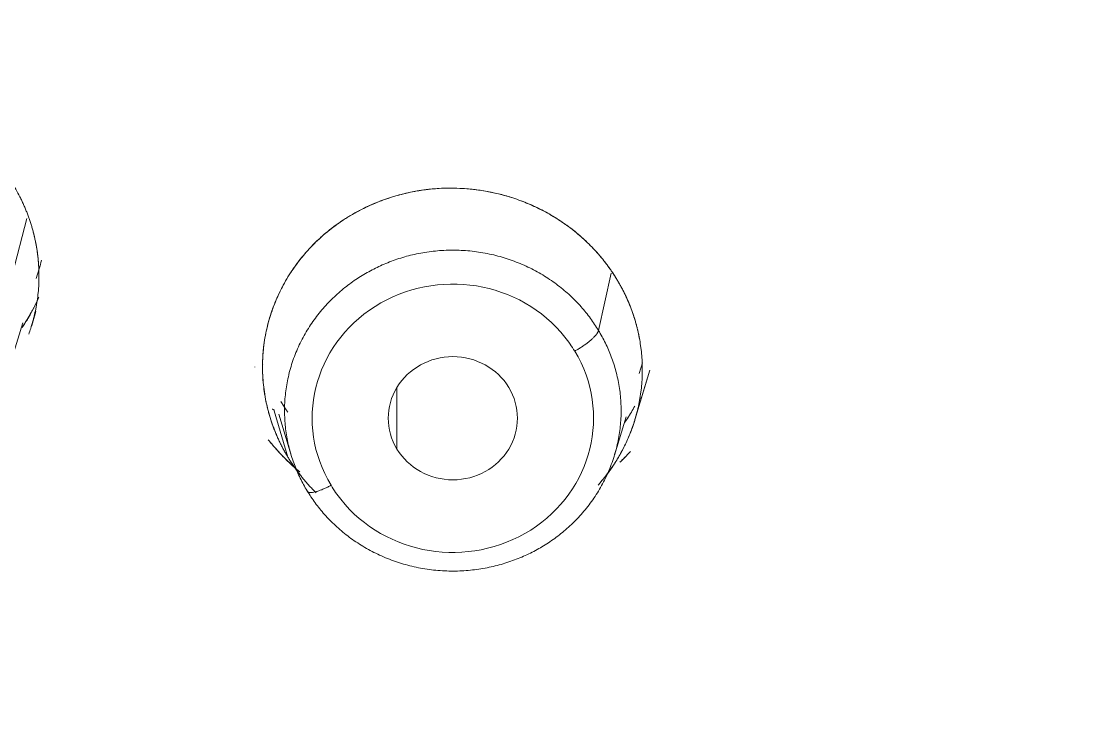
# Model space of a CAD drawing. Extents: x 5217 to 6345, y 0 to 827.
# Drawn here: x 5743.65 to 5755.17, y 484.75 to 492.23 of the extents above; entities that cross this region are included whole.
import ezdxf

# ---------------------------------------------------------------- set-up
doc = ezdxf.new("R2010")
doc.units = 0
doc.header["$LTSCALE"] = 30
doc.header["$MEASUREMENT"] = 0
doc.layers.add('1', color=7, linetype='CONTINUOUS')

msp = doc.modelspace()

# ---------------------------------------------------------------- linework, layer by layer
at = {"layer": '1', "color": 7, "linetype": 'Continuous', "lineweight": 13}
for p, q in [((5743.551, 489.487), (5743.708, 490.089)), ((5749.903, 488.874), (5750.041, 489.495)), ((5747.718, 488.256), (5747.718, 487.588))]:
    msp.add_line(p, q, dxfattribs=at)
at = {"layer": '1', "color": 7, "linetype": 'Continuous', "lineweight": 18}
for p, q in [((5743.809, 489.438), (5743.84, 489.541)), ((5743.759, 488.927), (5743.805, 489.079)), ((5743.541, 488.555), (5743.663, 488.956)), ((5743.757, 488.923), (5743.759, 488.927)), ((5746.177, 488.478), (5746.178, 488.476)), ((5746.272, 488.51), (5746.272, 488.51)), ((5750.344, 488.406), (5750.38, 488.524)), ((5750.296, 487.904), (5750.459, 488.442)), ((5750.298, 487.908), (5750.459, 488.442)), ((5746.536, 487.5), (5746.389, 488.004)), ((5746.389, 488.004), (5746.536, 487.5)), ((5746.536, 487.5), (5746.389, 488.004)), ((5746.389, 488.004), (5746.536, 487.5)), ((5746.437, 487.965), (5746.571, 487.522)), ((5750.076, 487.522), (5750.202, 487.937))]:
    msp.add_line(p, q, dxfattribs=at)
for centre, major_axis, start_param, end_param in [((5757.244, 496.519), (-59.628, 0), 0, 1.529457), ((5757.244, 496.519), (-59.628, 0), 0, 1.529457), ((5748.324, 487.922), (-0.7, 0), 3.665191, 6.806784), ((5748.324, 487.922), (0.7, 0), 3.665191, 6.806784)]:
    msp.add_ellipse(centre, major_axis=major_axis, ratio=0.953717, start_param=start_param, end_param=end_param, dxfattribs=at)
at = {"layer": '1', "color": 7, "linetype": 'Continuous', "lineweight": 13}
for start_param, end_param in [(0.64861, 3.665191), (0.523599, 0.64861), (3.790202, 6.806784), (3.665191, 3.790202)]:
    msp.add_ellipse((5748.324, 487.922), major_axis=(1.525, 0), ratio=0.953717, start_param=start_param, end_param=end_param, dxfattribs=at)
at = {"layer": '1', "color": 7, "linetype": 'Continuous', "lineweight": 18}
for points, knots in [([(5759.712, 439.668), (5760.292, 439.691), (5761.968, 439.78), (5764.735, 440.04), (5767.995, 440.52), (5771.222, 441.172), (5774.407, 441.992), (5777.54, 442.979), (5780.611, 444.129), (5783.61, 445.439), (5786.529, 446.905), (5789.359, 448.523), (5792.092, 450.287), (5794.718, 452.192), (5797.229, 454.232), (5799.619, 456.402), (5801.88, 458.694), (5804.005, 461.101), (5805.987, 463.617), (5807.821, 466.233), (5809.501, 468.942), (5811.021, 471.735), (5812.378, 474.604), (5813.566, 477.54), (5814.583, 480.534), (5815.426, 483.576), (5816.091, 486.659), (5816.577, 489.772), (5816.882, 492.905), (5817.005, 496.05), (5816.947, 499.196), (5816.706, 502.335), (5816.285, 505.456), (5815.684, 508.55), (5814.904, 511.608), (5813.949, 514.62), (5812.822, 517.578), (5811.525, 520.471), (5810.063, 523.292), (5808.44, 526.031), (5806.66, 528.681), (5804.731, 531.234), (5802.657, 533.681), (5800.444, 536.015), (5798.1, 538.229), (5795.631, 540.316), (5793.045, 542.27), (5790.35, 544.085), (5787.555, 545.755), (5784.667, 547.276), (5781.695, 548.643), (5778.649, 549.85), (5775.538, 550.896), (5772.371, 551.776), (5769.157, 552.489), (5765.908, 553.031), (5762.632, 553.401), (5759.34, 553.598), (5756.041, 553.622), (5752.746, 553.471), (5749.464, 553.148), (5746.207, 552.652), (5742.982, 551.986), (5739.802, 551.151), (5736.674, 550.149), (5733.609, 548.985), (5730.617, 547.661), (5727.705, 546.181), (5724.883, 544.551), (5722.16, 542.774), (5719.544, 540.857), (5717.043, 538.805), (5714.664, 536.624), (5712.415, 534.322), (5710.302, 531.904), (5708.333, 529.379), (5706.512, 526.755), (5704.847, 524.038), (5703.34, 521.238), (5701.998, 518.363), (5700.825, 515.422), (5699.823, 512.423), (5698.996, 509.377), (5698.347, 506.291), (5697.877, 503.176), (5697.588, 500.041), (5697.48, 496.896), (5697.555, 493.75), (5697.811, 490.612), (5698.249, 487.493), (5698.866, 484.402), (5699.661, 481.348), (5700.631, 478.34), (5701.774, 475.388), (5703.085, 472.5), (5704.562, 469.686), (5706.199, 466.954), (5707.991, 464.313), (5709.934, 461.769), (5712.021, 459.332), (5714.245, 457.008), (5716.601, 454.805), (5719.08, 452.73), (5721.676, 450.788), (5724.38, 448.985), (5727.184, 447.328), (5730.08, 445.82), (5733.058, 444.468), (5736.111, 443.274), (5739.227, 442.243), (5742.399, 441.377), (5745.616, 440.68), (5748.868, 440.153), (5751.926, 439.822), (5753.898, 439.702), (5754.776, 439.668)], [0, 0, 0, 0, 0.004702, 0.013606, 0.022511, 0.031416, 0.040321, 0.049226, 0.058131, 0.067035, 0.07594, 0.084844, 0.093748, 0.102652, 0.111556, 0.120459, 0.129362, 0.138265, 0.147168, 0.15607, 0.164972, 0.173874, 0.182775, 0.191676, 0.200577, 0.209478, 0.218378, 0.227279, 0.236179, 0.245079, 0.253978, 0.262878, 0.271778, 0.280678, 0.289578, 0.298478, 0.307379, 0.316279, 0.32518, 0.334081, 0.342982, 0.351884, 0.360785, 0.369687, 0.37859, 0.387493, 0.396396, 0.405299, 0.414202, 0.423106, 0.43201, 0.440914, 0.449818, 0.458723, 0.467628, 0.476532, 0.485437, 0.494342, 0.503247, 0.512152, 0.521057, 0.529962, 0.538867, 0.547772, 0.556677, 0.565582, 0.574486, 0.583391, 0.592295, 0.601199, 0.610103, 0.619007, 0.62791, 0.636813, 0.645716, 0.654619, 0.663521, 0.672423, 0.681325, 0.690226, 0.699127, 0.708028, 0.716929, 0.725829, 0.734729, 0.743629, 0.752529, 0.761429, 0.770329, 0.779229, 0.788129, 0.797029, 0.805929, 0.814829, 0.82373, 0.832631, 0.841532, 0.850433, 0.859334, 0.868236, 0.877138, 0.886041, 0.894944, 0.903847, 0.91275, 0.921653, 0.930557, 0.939461, 0.948365, 0.95727, 0.966174, 0.975079, 0.983983, 0.992888, 1, 1, 1, 1]), ([(5793.07, 451.033), (5793.622, 451.416), (5795.04, 452.443), (5797.228, 454.234), (5799.62, 456.401), (5801.88, 458.694), (5804.005, 461.101), (5805.987, 463.617), (5807.821, 466.233), (5809.501, 468.942), (5811.021, 471.735), (5812.378, 474.604), (5813.566, 477.54), (5814.583, 480.534), (5815.426, 483.576), (5816.091, 486.659), (5816.577, 489.772), (5816.882, 492.905), (5817.005, 496.05), (5816.947, 499.196), (5816.706, 502.335), (5816.285, 505.456), (5815.684, 508.55), (5814.904, 511.608), (5813.949, 514.62), (5812.822, 517.578), (5811.525, 520.471), (5810.063, 523.292), (5808.44, 526.031), (5806.66, 528.681), (5804.731, 531.234), (5802.657, 533.681), (5800.444, 536.015), (5798.1, 538.229), (5795.631, 540.316), (5793.045, 542.27), (5790.35, 544.085), (5787.555, 545.755), (5784.667, 547.276), (5781.695, 548.643), (5778.649, 549.85), (5775.538, 550.896), (5772.371, 551.776), (5769.157, 552.489), (5765.908, 553.031), (5762.632, 553.401), (5759.34, 553.598), (5756.041, 553.622), (5752.746, 553.471), (5749.464, 553.148), (5746.207, 552.652), (5742.982, 551.986), (5739.802, 551.151), (5736.674, 550.149), (5733.609, 548.985), (5730.617, 547.661), (5727.705, 546.181), (5724.883, 544.551), (5722.16, 542.774), (5719.544, 540.857), (5717.043, 538.805), (5714.664, 536.624), (5712.415, 534.322), (5710.302, 531.904), (5708.333, 529.379), (5706.512, 526.755), (5704.847, 524.038), (5703.34, 521.238), (5701.998, 518.363), (5700.825, 515.422), (5699.823, 512.423), (5698.996, 509.377), (5698.347, 506.291), (5697.877, 503.176), (5697.588, 500.041), (5697.48, 496.896), (5697.555, 493.75), (5697.811, 490.612), (5698.249, 487.493), (5698.866, 484.402), (5699.661, 481.348), (5700.631, 478.34), (5701.774, 475.388), (5703.085, 472.5), (5704.562, 469.686), (5706.199, 466.954), (5707.991, 464.313), (5709.934, 461.769), (5712.021, 459.332), (5714.246, 457.009), (5716.6, 454.804), (5719.085, 452.736), (5720.978, 451.284), (5722.066, 450.56), (5722.254, 450.437)], [0, 0, 0, 0, 0.006833, 0.017845, 0.028856, 0.039868, 0.050878, 0.061889, 0.072899, 0.083908, 0.094918, 0.105926, 0.116935, 0.127943, 0.138951, 0.149959, 0.160966, 0.171973, 0.18298, 0.193987, 0.204994, 0.216001, 0.227008, 0.238016, 0.249023, 0.26003, 0.271038, 0.282046, 0.293055, 0.304063, 0.315072, 0.326082, 0.337091, 0.348102, 0.359112, 0.370123, 0.381134, 0.392146, 0.403157, 0.414169, 0.425182, 0.436194, 0.447207, 0.45822, 0.469233, 0.480246, 0.491259, 0.502272, 0.513286, 0.524299, 0.535313, 0.546326, 0.557339, 0.568352, 0.579365, 0.590378, 0.601391, 0.612403, 0.623416, 0.634428, 0.645439, 0.656451, 0.667462, 0.678472, 0.689483, 0.700493, 0.711502, 0.722512, 0.73352, 0.744529, 0.755537, 0.766545, 0.777553, 0.78856, 0.799567, 0.810574, 0.821581, 0.832588, 0.843595, 0.854602, 0.865609, 0.876617, 0.887624, 0.898632, 0.90964, 0.920649, 0.931657, 0.942666, 0.953676, 0.964686, 0.975696, 0.986706, 0.997717, 1, 1, 1, 1]), ([(5743.768, 489.971), (5743.766, 489.978), (5743.762, 489.992), (5743.756, 490.013), (5743.749, 490.034), (5743.743, 490.055), (5743.736, 490.076), (5743.728, 490.096), (5743.721, 490.117), (5743.713, 490.138), (5743.705, 490.158), (5743.697, 490.179), (5743.688, 490.199), (5743.679, 490.22), (5743.67, 490.24), (5743.661, 490.26), (5743.652, 490.281), (5743.642, 490.301), (5743.621, 490.343), (5743.587, 490.406), (5743.537, 490.488), (5743.483, 490.569), (5743.409, 490.668), (5743.31, 490.784), (5743.179, 490.912), (5743.033, 491.031), (5742.829, 491.168), (5742.544, 491.311), (5742.176, 491.419), (5741.83, 491.456), (5741.562, 491.445), (5741.39, 491.422), (5741.271, 491.397), (5741.144, 491.366), (5740.984, 491.313), (5740.792, 491.229), (5740.601, 491.121), (5740.419, 490.988), (5740.261, 490.843), (5740.134, 490.698), (5740.022, 490.546), (5739.924, 490.377), (5739.841, 490.191), (5739.78, 490.004), (5739.747, 489.845), (5739.73, 489.716), (5739.723, 489.615), (5739.721, 489.513), (5739.723, 489.431), (5739.728, 489.367), (5739.733, 489.323), (5739.738, 489.279), (5739.744, 489.235), (5739.752, 489.191), (5739.76, 489.148), (5739.77, 489.105), (5739.78, 489.062), (5739.788, 489.034), (5739.792, 489.02)], [0, 0, 0, 0, 0.003515, 0.007034, 0.010559, 0.014089, 0.017625, 0.021166, 0.024712, 0.028263, 0.031819, 0.035381, 0.038948, 0.04252, 0.046097, 0.04968, 0.053268, 0.056861, 0.060459, 0.075863, 0.091255, 0.106635, 0.122004, 0.150175, 0.178923, 0.208562, 0.238413, 0.293761, 0.356696, 0.415096, 0.454691, 0.480951, 0.496013, 0.511109, 0.542492, 0.574501, 0.609916, 0.646232, 0.681978, 0.712199, 0.739388, 0.773306, 0.80671, 0.838592, 0.869393, 0.885902, 0.902415, 0.91893, 0.935448, 0.942719, 0.949965, 0.957186, 0.964383, 0.971556, 0.978703, 0.985827, 0.992926, 1, 1, 1, 1]), ([(5750.102, 489.426), (5750.098, 489.433), (5750.09, 489.446), (5750.078, 489.465), (5750.066, 489.484), (5750.054, 489.502), (5750.041, 489.521), (5750.028, 489.539), (5750.015, 489.557), (5750.002, 489.575), (5749.989, 489.593), (5749.976, 489.611), (5749.962, 489.628), (5749.948, 489.645), (5749.934, 489.662), (5749.92, 489.679), (5749.906, 489.696), (5749.891, 489.712), (5749.861, 489.746), (5749.814, 489.796), (5749.748, 489.859), (5749.681, 489.919), (5749.59, 489.992), (5749.47, 490.077), (5749.315, 490.168), (5749.15, 490.247), (5748.933, 490.329), (5748.657, 490.396), (5748.386, 490.42), (5748.175, 490.415), (5747.978, 490.396), (5747.742, 490.349), (5747.517, 490.272), (5747.371, 490.205), (5747.291, 490.164), (5747.187, 490.105), (5747.051, 490.016), (5746.903, 489.895), (5746.765, 489.76), (5746.633, 489.604), (5746.514, 489.422), (5746.426, 489.25), (5746.355, 489.072), (5746.299, 488.876), (5746.271, 488.695), (5746.261, 488.55), (5746.26, 488.443), (5746.265, 488.337), (5746.274, 488.25), (5746.284, 488.183), (5746.292, 488.136), (5746.302, 488.089), (5746.312, 488.042), (5746.324, 487.996), (5746.337, 487.951), (5746.351, 487.906), (5746.365, 487.862), (5746.381, 487.819), (5746.398, 487.777), (5746.415, 487.735), (5746.433, 487.694), (5746.452, 487.653), (5746.472, 487.614), (5746.493, 487.575), (5746.514, 487.537), (5746.529, 487.512), (5746.536, 487.5)], [0, 0, 0, 0, 0.003605, 0.007202, 0.01079, 0.01437, 0.017941, 0.021504, 0.025059, 0.028606, 0.032144, 0.035674, 0.039195, 0.042708, 0.046213, 0.049709, 0.053197, 0.056677, 0.060148, 0.074863, 0.089288, 0.103422, 0.117267, 0.144652, 0.172617, 0.201163, 0.230291, 0.280184, 0.332568, 0.355863, 0.37839, 0.424503, 0.467305, 0.48955, 0.499833, 0.509713, 0.546027, 0.576534, 0.600503, 0.638483, 0.674729, 0.7052, 0.732296, 0.768154, 0.804186, 0.821728, 0.839155, 0.856465, 0.873659, 0.881596, 0.88947, 0.897282, 0.90503, 0.912714, 0.920336, 0.927894, 0.93539, 0.942821, 0.95019, 0.957496, 0.964738, 0.971917, 0.979033, 0.986085, 0.993074, 1, 1, 1, 1]), ([(5746.437, 487.686), (5746.436, 487.689), (5746.431, 487.699), (5746.424, 487.715), (5746.415, 487.736), (5746.406, 487.756), (5746.398, 487.776), (5746.39, 487.797), (5746.382, 487.818), (5746.374, 487.838), (5746.367, 487.859), (5746.351, 487.906), (5746.328, 487.979), (5746.303, 488.08), (5746.284, 488.181), (5746.266, 488.318), (5746.257, 488.489), (5746.269, 488.693), (5746.304, 488.893), (5746.36, 489.089), (5746.437, 489.277), (5746.534, 489.456), (5746.65, 489.625), (5746.792, 489.791), (5746.96, 489.947), (5747.123, 490.065), (5747.26, 490.148), (5747.367, 490.203), (5747.503, 490.264), (5747.668, 490.324), (5747.862, 490.375), (5748.056, 490.406), (5748.235, 490.418), (5748.4, 490.416), (5748.548, 490.405), (5748.694, 490.383), (5748.836, 490.352), (5748.987, 490.308), (5749.145, 490.249), (5749.309, 490.171), (5749.466, 490.08), (5749.589, 489.993), (5749.684, 489.917), (5749.752, 489.856), (5749.818, 489.792), (5749.869, 489.737), (5749.908, 489.694), (5749.935, 489.662), (5749.961, 489.63), (5749.986, 489.597), (5750.011, 489.564), (5750.035, 489.53), (5750.058, 489.496), (5750.08, 489.462), (5750.095, 489.438), (5750.102, 489.426)], [0, 0, 0, 0, 0.001793, 0.005475, 0.009158, 0.012843, 0.016529, 0.020217, 0.023907, 0.027599, 0.031294, 0.034992, 0.052386, 0.069769, 0.08717, 0.104618, 0.139241, 0.173685, 0.207859, 0.242005, 0.276156, 0.309995, 0.344385, 0.378408, 0.418435, 0.457459, 0.477104, 0.496674, 0.51624, 0.54942, 0.581537, 0.612903, 0.643819, 0.668064, 0.691838, 0.715273, 0.738503, 0.761663, 0.790892, 0.819945, 0.849363, 0.878637, 0.893627, 0.908572, 0.923526, 0.938542, 0.945416, 0.952266, 0.959098, 0.965916, 0.972727, 0.979535, 0.986346, 0.993166, 1, 1, 1, 1]), ([(5750.102, 489.426), (5750.098, 489.433), (5750.09, 489.446), (5750.078, 489.465), (5750.066, 489.484), (5750.054, 489.502), (5750.041, 489.521), (5750.028, 489.539), (5750.015, 489.557), (5750.002, 489.575), (5749.989, 489.593), (5749.976, 489.611), (5749.962, 489.628), (5749.948, 489.645), (5749.934, 489.662), (5749.92, 489.679), (5749.906, 489.696), (5749.891, 489.712), (5749.861, 489.746), (5749.814, 489.796), (5749.748, 489.859), (5749.681, 489.919), (5749.59, 489.992), (5749.47, 490.077), (5749.315, 490.168), (5749.15, 490.247), (5748.933, 490.329), (5748.657, 490.396), (5748.386, 490.42), (5748.175, 490.415), (5747.978, 490.396), (5747.742, 490.349), (5747.517, 490.272), (5747.371, 490.205), (5747.291, 490.164), (5747.187, 490.105), (5747.051, 490.016), (5746.903, 489.895), (5746.765, 489.76), (5746.633, 489.604), (5746.514, 489.422), (5746.426, 489.25), (5746.355, 489.072), (5746.299, 488.876), (5746.271, 488.695), (5746.261, 488.55), (5746.26, 488.443), (5746.265, 488.337), (5746.274, 488.25), (5746.284, 488.183), (5746.292, 488.136), (5746.302, 488.089), (5746.312, 488.042), (5746.324, 487.996), (5746.337, 487.951), (5746.351, 487.906), (5746.365, 487.862), (5746.381, 487.819), (5746.398, 487.777), (5746.415, 487.735), (5746.433, 487.694), (5746.452, 487.653), (5746.472, 487.614), (5746.493, 487.575), (5746.514, 487.537), (5746.529, 487.512), (5746.536, 487.5)], [0, 0, 0, 0, 0.003605, 0.007202, 0.01079, 0.01437, 0.017941, 0.021504, 0.025059, 0.028606, 0.032144, 0.035674, 0.039195, 0.042708, 0.046213, 0.049709, 0.053197, 0.056677, 0.060148, 0.074863, 0.089288, 0.103422, 0.117267, 0.144652, 0.172617, 0.201163, 0.230291, 0.280184, 0.332568, 0.355863, 0.37839, 0.424503, 0.467305, 0.48955, 0.499833, 0.509713, 0.546027, 0.576534, 0.600503, 0.638483, 0.674729, 0.7052, 0.732296, 0.768154, 0.804186, 0.821728, 0.839155, 0.856465, 0.873659, 0.881596, 0.88947, 0.897282, 0.90503, 0.912714, 0.920336, 0.927894, 0.93539, 0.942821, 0.95019, 0.957496, 0.964738, 0.971917, 0.979033, 0.986085, 0.993074, 1, 1, 1, 1]), ([(5746.407, 487.755), (5746.406, 487.756), (5746.403, 487.763), (5746.398, 487.776), (5746.39, 487.797), (5746.382, 487.818), (5746.374, 487.838), (5746.367, 487.859), (5746.351, 487.906), (5746.328, 487.979), (5746.303, 488.08), (5746.284, 488.181), (5746.266, 488.318), (5746.257, 488.489), (5746.269, 488.693), (5746.304, 488.893), (5746.36, 489.089), (5746.437, 489.277), (5746.534, 489.456), (5746.65, 489.625), (5746.792, 489.791), (5746.96, 489.947), (5747.123, 490.065), (5747.26, 490.148), (5747.367, 490.203), (5747.503, 490.264), (5747.668, 490.324), (5747.862, 490.375), (5748.056, 490.406), (5748.235, 490.418), (5748.4, 490.416), (5748.548, 490.405), (5748.694, 490.383), (5748.836, 490.352), (5748.987, 490.308), (5749.145, 490.249), (5749.309, 490.171), (5749.466, 490.08), (5749.589, 489.993), (5749.684, 489.917), (5749.752, 489.856), (5749.818, 489.792), (5749.869, 489.737), (5749.908, 489.694), (5749.935, 489.662), (5749.961, 489.63), (5749.986, 489.597), (5750.011, 489.564), (5750.035, 489.53), (5750.058, 489.496), (5750.08, 489.462), (5750.095, 489.438), (5750.102, 489.426)], [0, 0, 0, 0, 0.000149, 0.003883, 0.007618, 0.011356, 0.015095, 0.018838, 0.022583, 0.040201, 0.057808, 0.075433, 0.093105, 0.128173, 0.163059, 0.197673, 0.232259, 0.266849, 0.301122, 0.335954, 0.370416, 0.410957, 0.450482, 0.47038, 0.490202, 0.510019, 0.543626, 0.576156, 0.607926, 0.639239, 0.663796, 0.687876, 0.711612, 0.735141, 0.758599, 0.788203, 0.81763, 0.847426, 0.877076, 0.892259, 0.907396, 0.922542, 0.937752, 0.944714, 0.951652, 0.958572, 0.965478, 0.972376, 0.979272, 0.986171, 0.993078, 1, 1, 1, 1]), ([(5743.728, 488.834), (5743.735, 488.854), (5743.761, 488.931), (5743.797, 489.065), (5743.823, 489.211), (5743.834, 489.33), (5743.839, 489.423), (5743.838, 489.517), (5743.834, 489.592), (5743.829, 489.651), (5743.824, 489.692), (5743.819, 489.732), (5743.813, 489.773), (5743.806, 489.813), (5743.797, 489.853), (5743.789, 489.893), (5743.779, 489.932), (5743.772, 489.958), (5743.768, 489.971)], [0, 0, 0, 0, 0.055147, 0.209164, 0.360302, 0.440834, 0.521442, 0.602129, 0.682896, 0.718504, 0.754018, 0.789439, 0.824766, 0.859999, 0.895139, 0.930186, 0.96514, 1, 1, 1, 1]), ([(5743.728, 488.834), (5743.735, 488.854), (5743.761, 488.931), (5743.797, 489.065), (5743.823, 489.211), (5743.834, 489.33), (5743.839, 489.423), (5743.838, 489.517), (5743.834, 489.592), (5743.829, 489.651), (5743.824, 489.692), (5743.819, 489.732), (5743.813, 489.773), (5743.806, 489.813), (5743.797, 489.853), (5743.789, 489.893), (5743.779, 489.932), (5743.772, 489.958), (5743.768, 489.971)], [0, 0, 0, 0, 0.055147, 0.209164, 0.360302, 0.440834, 0.521442, 0.602129, 0.682896, 0.718504, 0.754018, 0.789439, 0.824766, 0.859999, 0.895139, 0.930186, 0.96514, 1, 1, 1, 1]), ([(5743.768, 489.971), (5743.77, 489.964), (5743.774, 489.95), (5743.78, 489.929), (5743.785, 489.907), (5743.79, 489.886), (5743.795, 489.864), (5743.8, 489.842), (5743.804, 489.821), (5743.808, 489.799), (5743.812, 489.777), (5743.815, 489.756), (5743.819, 489.734), (5743.822, 489.712), (5743.824, 489.69), (5743.827, 489.668), (5743.829, 489.646), (5743.831, 489.624), (5743.835, 489.579), (5743.838, 489.51), (5743.839, 489.419), (5743.834, 489.328), (5743.823, 489.209), (5743.799, 489.074), (5743.772, 488.971), (5743.758, 488.926)], [0, 0, 0, 0, 0.020775, 0.041535, 0.062284, 0.083026, 0.103765, 0.124505, 0.145249, 0.166003, 0.186769, 0.207551, 0.228353, 0.249179, 0.270034, 0.29092, 0.311841, 0.332802, 0.353806, 0.440248, 0.526261, 0.612095, 0.698002, 0.866723, 1, 1, 1, 1]), ([(5743.768, 489.971), (5743.77, 489.964), (5743.774, 489.95), (5743.78, 489.929), (5743.785, 489.907), (5743.79, 489.886), (5743.795, 489.864), (5743.8, 489.842), (5743.804, 489.821), (5743.808, 489.799), (5743.812, 489.777), (5743.815, 489.756), (5743.819, 489.734), (5743.822, 489.712), (5743.824, 489.69), (5743.827, 489.668), (5743.829, 489.646), (5743.831, 489.624), (5743.835, 489.579), (5743.838, 489.51), (5743.839, 489.419), (5743.834, 489.328), (5743.823, 489.209), (5743.799, 489.074), (5743.772, 488.971), (5743.758, 488.926)], [0, 0, 0, 0, 0.020775, 0.041535, 0.062284, 0.083026, 0.103765, 0.124505, 0.145249, 0.166003, 0.186769, 0.207551, 0.228353, 0.249179, 0.270034, 0.29092, 0.311841, 0.332802, 0.353806, 0.440248, 0.526261, 0.612095, 0.698002, 0.866723, 1, 1, 1, 1]), ([(5749.899, 487.198), (5749.955, 487.261), (5750.035, 487.364), (5750.129, 487.514), (5750.196, 487.641), (5750.254, 487.776), (5750.304, 487.921), (5750.344, 488.08), (5750.37, 488.25), (5750.38, 488.428), (5750.374, 488.602), (5750.357, 488.729), (5750.342, 488.811), (5750.334, 488.849), (5750.325, 488.887), (5750.315, 488.925), (5750.305, 488.964), (5750.293, 489.002), (5750.281, 489.041), (5750.267, 489.08), (5750.253, 489.118), (5750.238, 489.157), (5750.221, 489.196), (5750.204, 489.235), (5750.186, 489.273), (5750.166, 489.312), (5750.146, 489.35), (5750.124, 489.389), (5750.109, 489.414), (5750.102, 489.426)], [0, 0, 0, 0, 0.104068, 0.161181, 0.220581, 0.282269, 0.346243, 0.412504, 0.488293, 0.562767, 0.635929, 0.707781, 0.723875, 0.740106, 0.756474, 0.772979, 0.789621, 0.806399, 0.823315, 0.840367, 0.857556, 0.874882, 0.892345, 0.909945, 0.927682, 0.945556, 0.963567, 0.981715, 1, 1, 1, 1]), ([(5749.899, 487.198), (5749.955, 487.261), (5750.035, 487.364), (5750.129, 487.514), (5750.196, 487.641), (5750.254, 487.776), (5750.304, 487.921), (5750.344, 488.08), (5750.37, 488.25), (5750.38, 488.428), (5750.374, 488.602), (5750.357, 488.729), (5750.342, 488.811), (5750.334, 488.849), (5750.325, 488.887), (5750.315, 488.925), (5750.305, 488.964), (5750.293, 489.002), (5750.281, 489.041), (5750.267, 489.08), (5750.253, 489.118), (5750.238, 489.157), (5750.221, 489.196), (5750.204, 489.235), (5750.186, 489.273), (5750.166, 489.312), (5750.146, 489.35), (5750.124, 489.389), (5750.109, 489.414), (5750.102, 489.426)], [0, 0, 0, 0, 0.104068, 0.161181, 0.220581, 0.282269, 0.346243, 0.412504, 0.488293, 0.562767, 0.635929, 0.707781, 0.723875, 0.740106, 0.756474, 0.772979, 0.789621, 0.806399, 0.823315, 0.840367, 0.857556, 0.874882, 0.892345, 0.909945, 0.927682, 0.945556, 0.963567, 0.981715, 1, 1, 1, 1]), ([(5750.102, 489.426), (5750.106, 489.42), (5750.113, 489.407), (5750.124, 489.388), (5750.135, 489.369), (5750.146, 489.35), (5750.156, 489.33), (5750.167, 489.311), (5750.177, 489.291), (5750.186, 489.272), (5750.196, 489.252), (5750.205, 489.232), (5750.214, 489.212), (5750.223, 489.192), (5750.232, 489.171), (5750.24, 489.151), (5750.248, 489.13), (5750.264, 489.089), (5750.286, 489.027), (5750.311, 488.943), (5750.332, 488.859), (5750.355, 488.745), (5750.374, 488.6), (5750.38, 488.425), (5750.37, 488.248), (5750.342, 488.072), (5750.297, 487.897), (5750.235, 487.725), (5750.155, 487.557), (5750.056, 487.395), (5749.978, 487.292), (5749.936, 487.241), (5749.936, 487.241)], [0, 0, 0, 0, 0.00936, 0.018708, 0.028049, 0.037382, 0.046712, 0.056039, 0.065366, 0.074694, 0.084027, 0.093367, 0.102714, 0.112072, 0.121443, 0.130828, 0.14023, 0.14965, 0.187073, 0.224376, 0.261682, 0.299114, 0.373906, 0.449117, 0.524859, 0.601361, 0.678639, 0.756696, 0.836096, 0.917052, 0.999469, 1, 1, 1, 1]), ([(5750.102, 489.426), (5750.106, 489.42), (5750.113, 489.407), (5750.124, 489.388), (5750.135, 489.369), (5750.146, 489.35), (5750.156, 489.33), (5750.167, 489.311), (5750.177, 489.291), (5750.186, 489.272), (5750.196, 489.252), (5750.205, 489.232), (5750.214, 489.212), (5750.223, 489.192), (5750.232, 489.171), (5750.24, 489.151), (5750.248, 489.13), (5750.264, 489.089), (5750.286, 489.027), (5750.311, 488.943), (5750.332, 488.859), (5750.355, 488.745), (5750.374, 488.6), (5750.38, 488.425), (5750.37, 488.248), (5750.342, 488.072), (5750.297, 487.897), (5750.235, 487.725), (5750.155, 487.557), (5750.056, 487.395), (5749.978, 487.292), (5749.936, 487.241), (5749.936, 487.241)], [0, 0, 0, 0, 0.00936, 0.018708, 0.028049, 0.037382, 0.046712, 0.056039, 0.065366, 0.074694, 0.084027, 0.093367, 0.102714, 0.112072, 0.121443, 0.130828, 0.14023, 0.14965, 0.187073, 0.224376, 0.261682, 0.299114, 0.373906, 0.449117, 0.524859, 0.601361, 0.678639, 0.756696, 0.836096, 0.917052, 0.999469, 1, 1, 1, 1]), ([(5743.829, 489.217), (5743.824, 489.205), (5743.789, 489.129), (5743.732, 489.024), (5743.674, 488.934), (5743.655, 488.905)], [0, 0, 0, 0, 0.105129, 0.708978, 1, 1, 1, 1]), ([(5743.656, 488.908), (5743.658, 488.909), (5743.664, 488.918), (5743.675, 488.935), (5743.69, 488.959), (5743.705, 488.982), (5743.72, 489.006), (5743.734, 489.031), (5743.748, 489.056), (5743.762, 489.082), (5743.776, 489.107), (5743.79, 489.134), (5743.803, 489.161), (5743.816, 489.188), (5743.827, 489.213), (5743.835, 489.229), (5743.837, 489.236)], [0, 0, 0, 0, 0.014777, 0.087881, 0.161731, 0.236327, 0.311667, 0.387754, 0.464586, 0.542163, 0.620486, 0.699555, 0.779369, 0.859928, 0.941232, 1, 1, 1, 1]), ([(5743.656, 488.908), (5743.658, 488.909), (5743.664, 488.918), (5743.675, 488.935), (5743.69, 488.959), (5743.705, 488.982), (5743.72, 489.006), (5743.734, 489.031), (5743.748, 489.056), (5743.762, 489.082), (5743.776, 489.107), (5743.79, 489.134), (5743.803, 489.161), (5743.816, 489.188), (5743.827, 489.213), (5743.835, 489.229), (5743.837, 489.236)], [0, 0, 0, 0, 0.014777, 0.087882, 0.161731, 0.236327, 0.311668, 0.387754, 0.464586, 0.542164, 0.620487, 0.699555, 0.779369, 0.859928, 0.941232, 1, 1, 1, 1]), ([(5743.75, 489.06), (5743.738, 489.038), (5743.707, 488.985), (5743.674, 488.934), (5743.655, 488.905)], [0, 0, 0, 0, 0.42765, 1, 1, 1, 1]), ([(5746.461, 488.103), (5746.465, 488.096), (5746.473, 488.083), (5746.485, 488.063), (5746.498, 488.044), (5746.511, 488.024), (5746.523, 488.006), (5746.532, 487.994), (5746.535, 487.988)], [0, 0, 0, 0, 0.169876, 0.340099, 0.510667, 0.681581, 0.852841, 1, 1, 1, 1]), ([(5750.295, 488.053), (5750.272, 488.01), (5750.245, 487.965), (5750.217, 487.922), (5750.216, 487.92)], [0, 0, 0, 0, 0.954418, 1, 1, 1, 1]), ([(5750.185, 487.875), (5750.193, 487.885), (5750.213, 487.915), (5750.233, 487.946), (5750.246, 487.967)], [0, 0, 0, 0, 0.341676, 1, 1, 1, 1]), ([(5746.664, 487.341), (5746.619, 487.378), (5746.536, 487.453), (5746.423, 487.569), (5746.356, 487.648), (5746.324, 487.688)], [0, 0, 0, 0, 0.359798, 0.683355, 1, 1, 1, 1]), ([(5746.664, 487.341), (5746.619, 487.378), (5746.536, 487.453), (5746.423, 487.569), (5746.356, 487.648), (5746.324, 487.688)], [0, 0, 0, 0, 0.359798, 0.683355, 1, 1, 1, 1]), ([(5746.324, 487.687), (5746.326, 487.685), (5746.333, 487.677), (5746.345, 487.662), (5746.36, 487.643), (5746.377, 487.624), (5746.393, 487.606), (5746.409, 487.587), (5746.426, 487.569), (5746.443, 487.55), (5746.484, 487.507), (5746.551, 487.44), (5746.62, 487.377), (5746.658, 487.345), (5746.663, 487.341)], [0, 0, 0, 0, 0.014957, 0.066521, 0.117994, 0.16938, 0.220681, 0.2719, 0.323038, 0.374098, 0.425083, 0.692637, 0.960713, 1, 1, 1, 1]), ([(5746.324, 487.687), (5746.326, 487.685), (5746.333, 487.677), (5746.345, 487.662), (5746.36, 487.643), (5746.377, 487.624), (5746.393, 487.606), (5746.409, 487.587), (5746.426, 487.569), (5746.443, 487.55), (5746.484, 487.507), (5746.551, 487.44), (5746.62, 487.377), (5746.658, 487.345), (5746.663, 487.341)], [0, 0, 0, 0, 0.014957, 0.066521, 0.117994, 0.16938, 0.220681, 0.2719, 0.323038, 0.374098, 0.425083, 0.692637, 0.960713, 1, 1, 1, 1]), ([(5750.248, 487.562), (5750.228, 487.539), (5750.191, 487.5), (5750.152, 487.461), (5750.135, 487.445)], [0, 0, 0, 0, 0.570382, 1, 1, 1, 1]), ([(5750.248, 487.562), (5750.228, 487.539), (5750.192, 487.502), (5750.156, 487.465), (5750.141, 487.451)], [0, 0, 0, 0, 0.599519, 1, 1, 1, 1]), ([(5746.672, 487.304), (5746.665, 487.313), (5746.65, 487.332), (5746.627, 487.363), (5746.603, 487.397), (5746.58, 487.431), (5746.558, 487.465), (5746.544, 487.488), (5746.536, 487.5)], [0, 0, 0, 0, 0.139381, 0.31146, 0.483521, 0.655606, 0.827752, 1, 1, 1, 1]), ([(5746.536, 487.5), (5746.54, 487.494), (5746.547, 487.482), (5746.558, 487.465), (5746.569, 487.447), (5746.581, 487.43), (5746.593, 487.412), (5746.605, 487.395), (5746.617, 487.377), (5746.629, 487.36), (5746.642, 487.343), (5746.655, 487.326), (5746.668, 487.309), (5746.682, 487.292), (5746.695, 487.275), (5746.709, 487.258), (5746.723, 487.241), (5746.738, 487.224), (5746.753, 487.208), (5746.767, 487.191), (5746.783, 487.174), (5746.798, 487.158), (5746.814, 487.142), (5746.829, 487.127), (5746.838, 487.117), (5746.843, 487.113)], [0, 0, 0, 0, 0.04197, 0.084116, 0.126436, 0.16893, 0.2116, 0.254444, 0.297463, 0.340657, 0.384025, 0.427569, 0.471286, 0.515179, 0.559246, 0.603488, 0.647905, 0.692496, 0.737262, 0.782202, 0.827317, 0.872607, 0.918071, 0.96371, 1, 1, 1, 1]), ([(5746.672, 487.304), (5746.665, 487.313), (5746.65, 487.332), (5746.627, 487.363), (5746.603, 487.397), (5746.58, 487.431), (5746.558, 487.465), (5746.544, 487.488), (5746.536, 487.5)], [0, 0, 0, 0, 0.139381, 0.31146, 0.483521, 0.655606, 0.827752, 1, 1, 1, 1]), ([(5746.536, 487.5), (5746.54, 487.494), (5746.547, 487.482), (5746.558, 487.465), (5746.569, 487.447), (5746.581, 487.43), (5746.593, 487.412), (5746.605, 487.395), (5746.617, 487.377), (5746.629, 487.36), (5746.64, 487.346), (5746.646, 487.337), (5746.649, 487.334)], [0, 0, 0, 0, 0.103347, 0.207124, 0.311331, 0.415969, 0.521037, 0.626535, 0.732464, 0.838822, 0.945611, 1, 1, 1, 1])]:
    msp.add_open_spline(points, degree=3, knots=knots, dxfattribs=at)
for points, weights, degree in [([(5697.616, 496.519), (5697.616, 441.954), (5754.78, 439.699)], [1, 0.715597051235, 0.983511684925], 2), ([(5697.616, 496.519), (5697.616, 441.954), (5754.78, 439.699)], [1, 0.715597051235, 0.983511684925], 2), ([(5746.389, 488.004), (5746.387, 488.013), (5746.379, 488.018), (5746.366, 488.021)], [1.15580793829, 1.10610681707, 1.06829630367, 1.04237639807], 3), ([(5746.366, 488.021), (5746.379, 488.018), (5746.386, 488.012), (5746.389, 488.004)], [1.04239795215, 1.06831914671, 1.10612608621, 1.15581877066], 3), ([(5746.389, 488.004), (5746.387, 488.013), (5746.379, 488.018), (5746.366, 488.021)], [1.15580793829, 1.10610681707, 1.06829630367, 1.04237639807], 3)]:
    msp.add_rational_spline(points, weights, degree=degree, dxfattribs=at)
for points, weights in [([(5749.903, 488.874), (5748.991, 490.381), (5747.412, 489.511), (5745.832, 488.641), (5746.744, 487.135)], [1, 0.707106790625, 1, 0.707106790625, 1]), ([(5749.903, 488.874), (5750.815, 487.368), (5749.236, 486.498), (5747.656, 485.628), (5746.744, 487.135)], [1, 0.707106771748, 1, 0.707106771748, 1])]:
    msp.add_rational_spline(points, weights, degree=2, knots=[0, 0, 0, 0.5, 0.5, 1, 1, 1], dxfattribs=at)
msp.add_open_spline([(5743.866, 489.636), (5743.858, 489.604), (5743.849, 489.572), (5743.84, 489.54)], degree=3, dxfattribs=at)
at = {"layer": '1', "color": 7, "linetype": 'Continuous', "lineweight": 13}
for points, weights in [([(5749.903, 488.874), (5749.883, 488.781), (5749.645, 488.65)], [1, 0.737277336805, 1]), ([(5746.744, 487.135), (5746.765, 487.064), (5747.003, 487.195)], [1, 0.737277336809, 1])]:
    msp.add_rational_spline(points, weights, degree=2, dxfattribs=at)

doc.saveas('drawing.dxf')
